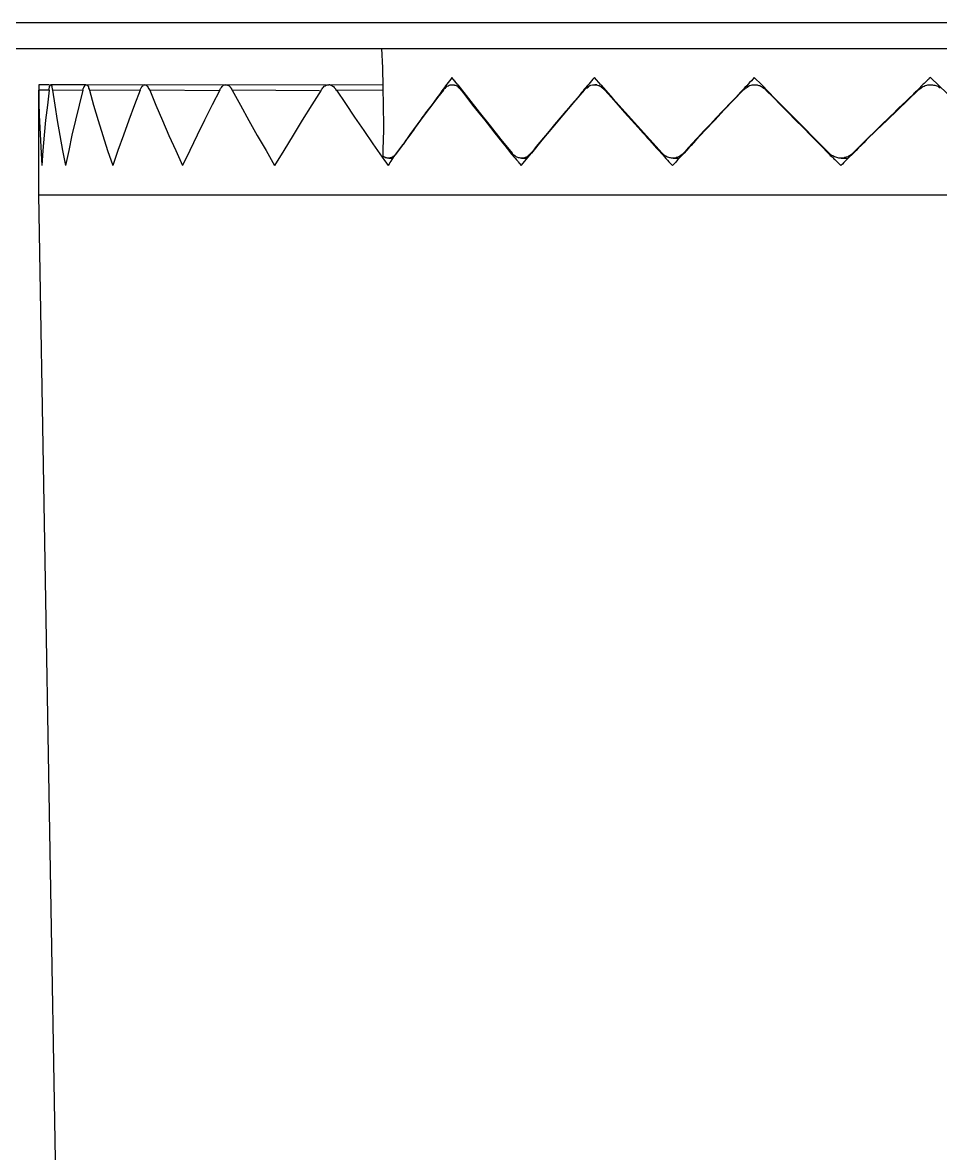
# Model space of a CAD drawing. Header units: millimetres. Extents: x -495897 to 1376592, y -28539 to 470976.
# Drawn here: x 203895 to 204380, y 200559 to 201157 of the extents above; entities that cross this region are included whole.
import ezdxf

# ---------------------------------------------------------------- set-up
doc = ezdxf.new("R2010")
doc.units = ezdxf.units.MM

msp = doc.modelspace()

# ---------------------------------------------------------------- linework, layer by layer
at = {"color": 0}
for p, q in [((203825.068, 201157.115), (205005.598, 201157.115)), ((203886.948, 201143.504), (204871.048, 201143.504)), ((204125.498, 201124.16), (204122.378, 201128.099)), ((204124.198, 201125.59), (204123.808, 201126.305)), ((204201.028, 201124.16), (204197.648, 201128.099)), ((204286.048, 201124.16), (204282.148, 201128.099)), ((204371.978, 201124.875), (204371.458, 201124.511)), ((204372.498, 201125.408), (204371.978, 201124.875)), ((204373.018, 201125.941), (204372.498, 201125.408)), ((204373.408, 201126.305), (204373.018, 201125.941)), ((204373.928, 201126.838), (204373.408, 201126.305)), ((204374.318, 201127.202), (204373.928, 201126.838)), ((204374.578, 201127.566), (204374.318, 201127.202)), ((204375.228, 201128.099), (204374.578, 201127.566)), ((204379.778, 201123.614), (204375.228, 201128.099)), ((203909.438, 201124.16), (203903.978, 201124.16)), ((203903.978, 201124.16), (203903.978, 201121.469)), ((203909.438, 201121.469), (203903.978, 201121.469)), ((203903.978, 201066.115), (203903.978, 201121.469)), ((203909.438, 201121.469), (203909.568, 201121.833)), ((203909.438, 201121.469), (203909.438, 201121.469)), ((203909.568, 201122.548), (203909.698, 201122.899)), ((203909.568, 201122.366), (203909.568, 201122.548)), ((203909.568, 201122.002), (203909.568, 201122.366)), ((203909.568, 201121.833), (203909.568, 201122.002)), ((203909.698, 201123.445), (203909.958, 201123.614)), ((203909.698, 201123.263), (203909.698, 201123.445)), ((203909.698, 201122.899), (203909.698, 201123.263)), ((203909.958, 201123.978), (203910.088, 201124.16)), ((203909.958, 201123.614), (203909.958, 201123.978)), ((203910.088, 201124.16), (203910.348, 201124.16)), ((203928.938, 201124.16), (203910.348, 201124.16)), ((203910.348, 201124.16), (203910.478, 201124.16)), ((203910.478, 201124.16), (203910.608, 201123.978)), ((203910.608, 201123.978), (203910.608, 201123.796)), ((203910.608, 201123.796), (203910.868, 201123.614)), ((203910.868, 201123.614), (203910.868, 201123.445)), ((203910.868, 201123.445), (203910.868, 201123.263)), ((203910.868, 201123.263), (203910.868, 201122.899)), ((203910.868, 201122.899), (203910.998, 201122.548)), ((203910.998, 201122.548), (203910.998, 201122.366)), ((203910.998, 201122.366), (203910.998, 201122.002)), ((203910.998, 201122.002), (203911.258, 201121.833)), ((203911.258, 201121.833), (203911.258, 201121.469)), ((203927.248, 201121.287), (203911.258, 201121.469)), ((203927.248, 201121.287), (203911.258, 201121.469)), ((203927.248, 201121.651), (203927.508, 201122.002)), ((203927.248, 201121.469), (203927.248, 201121.651)), ((203927.508, 201122.366), (203927.638, 201122.548)), ((203927.508, 201122.002), (203927.508, 201122.366)), ((203927.638, 201122.548), (203927.898, 201122.899)), ((203927.898, 201122.899), (203928.028, 201123.263)), ((203928.028, 201123.263), (203928.288, 201123.445)), ((203928.288, 201123.614), (203928.418, 201123.978)), ((203928.288, 201123.445), (203928.288, 201123.614)), ((203928.418, 201123.978), (203928.678, 201124.16)), ((203928.678, 201124.16), (203928.938, 201124.16)), ((203959.878, 201123.978), (203928.938, 201124.16)), ((203928.938, 201124.16), (203929.068, 201124.16)), ((203929.068, 201124.16), (203929.458, 201124.16)), ((203929.458, 201124.16), (203929.458, 201124.16)), ((203929.458, 201124.16), (203929.588, 201123.978)), ((203929.588, 201123.978), (203929.848, 201123.796)), ((203929.848, 201123.796), (203929.848, 201123.614)), ((203929.848, 201123.614), (203929.978, 201123.445)), ((203929.978, 201123.445), (203930.238, 201123.263)), ((203930.238, 201123.263), (203930.238, 201122.899)), ((203930.238, 201122.899), (203930.368, 201122.717)), ((203930.368, 201122.717), (203930.368, 201122.548)), ((203930.368, 201122.548), (203930.368, 201122.366)), ((203930.368, 201122.366), (203930.628, 201122.366)), ((203930.628, 201122.366), (203930.628, 201122.184)), ((203930.628, 201122.184), (203930.628, 201122.002)), ((203930.628, 201122.002), (203930.628, 201122.002)), ((203930.628, 201122.002), (203930.628, 201121.833)), ((203930.628, 201121.833), (203930.628, 201121.833)), ((203930.628, 201121.833), (203930.758, 201121.651)), ((203930.758, 201121.651), (203930.758, 201121.651)), ((203930.758, 201121.651), (203930.758, 201121.469)), ((203957.538, 201121.287), (203930.758, 201121.469)), ((203957.538, 201121.651), (203957.798, 201122.002)), ((203957.538, 201121.469), (203957.538, 201121.651)), ((203957.798, 201122.002), (203957.928, 201122.366)), ((203957.928, 201122.366), (203958.188, 201122.717)), ((203958.188, 201122.717), (203958.318, 201122.899)), ((203958.318, 201122.899), (203958.448, 201123.263)), ((203958.448, 201123.263), (203958.708, 201123.445)), ((203958.708, 201123.445), (203959.098, 201123.796)), ((203959.098, 201123.796), (203959.228, 201123.978)), ((203959.228, 201123.978), (203959.488, 201124.16)), ((203959.488, 201124.16), (203959.878, 201124.16)), ((204001.868, 201123.978), (203959.878, 201124.16)), ((203959.878, 201124.16), (203960.268, 201124.16)), ((203960.268, 201124.16), (203960.528, 201124.16)), ((203960.528, 201124.16), (203960.528, 201124.16)), ((203960.528, 201124.16), (203960.788, 201123.978)), ((203960.788, 201123.978), (203961.048, 201123.796)), ((203961.048, 201123.796), (203961.178, 201123.614)), ((203961.178, 201123.614), (203961.308, 201123.445)), ((203961.308, 201123.445), (203961.568, 201123.263)), ((203961.568, 201123.263), (203961.698, 201123.081)), ((203961.698, 201123.081), (203961.828, 201122.899)), ((203961.828, 201122.899), (203961.828, 201122.548)), ((203961.828, 201122.548), (203962.088, 201122.548)), ((203962.088, 201122.548), (203962.218, 201122.366)), ((203962.218, 201122.366), (203962.218, 201122.184)), ((203962.218, 201122.184), (203962.218, 201122.184)), ((203962.218, 201122.184), (203962.218, 201122.002)), ((203962.218, 201122.002), (203962.218, 201122.002)), ((203962.218, 201122.002), (203962.478, 201121.833)), ((203962.478, 201121.833), (203962.478, 201121.651)), ((203962.478, 201121.651), (203962.478, 201121.651)), ((203962.478, 201121.651), (203962.478, 201121.469)), ((203999.658, 201121.105), (203962.478, 201121.469)), ((203999.658, 201121.105), (203962.478, 201121.469)), ((203999.658, 201121.469), (203999.918, 201122.002)), ((203999.658, 201121.469), (203999.658, 201121.469)), ((203999.918, 201122.002), (204000.048, 201122.366)), ((204000.048, 201122.366), (204000.438, 201122.717)), ((204000.438, 201122.717), (204000.568, 201122.899)), ((204000.568, 201122.899), (204000.958, 201123.263)), ((204000.958, 201123.263), (204001.348, 201123.614)), ((204001.348, 201123.614), (204001.608, 201123.978)), ((204001.608, 201123.978), (204001.998, 201124.16)), ((204001.998, 201124.16), (204002.518, 201124.16)), ((204002.518, 201124.16), (204002.908, 201124.16)), ((204055.818, 201123.978), (204002.908, 201124.16)), ((204002.908, 201124.16), (204003.168, 201124.16)), ((204003.168, 201124.16), (204003.298, 201124.16)), ((204003.298, 201124.16), (204003.688, 201124.16)), ((204003.688, 201124.16), (204003.818, 201123.978)), ((204003.818, 201123.978), (204003.948, 201123.978)), ((204003.948, 201123.978), (204004.208, 201123.796)), ((204004.208, 201123.796), (204004.338, 201123.796)), ((204004.338, 201123.796), (204004.598, 201123.614)), ((204004.598, 201123.614), (204004.728, 201123.445)), ((204004.728, 201123.445), (204004.858, 201123.445)), ((204004.858, 201123.445), (204004.858, 201123.263)), ((204004.858, 201123.263), (204005.118, 201123.263)), ((204005.118, 201123.263), (204005.248, 201123.081)), ((204005.248, 201123.081), (204005.248, 201122.899)), ((204005.248, 201122.899), (204005.378, 201122.717)), ((204005.378, 201122.717), (204005.638, 201122.548)), ((204005.638, 201122.548), (204005.768, 201122.366)), ((204005.768, 201122.366), (204005.768, 201122.002)), ((204005.768, 201122.002), (204005.898, 201121.833)), ((204005.898, 201121.833), (204006.158, 201121.651)), ((204006.158, 201121.651), (204006.158, 201121.469)), ((204052.438, 201121.105), (204006.158, 201121.469)), ((204053.218, 201121.469), (204053.478, 201121.833)), ((204053.478, 201121.833), (204053.738, 201122.184)), ((204053.738, 201122.184), (204054.128, 201122.717)), ((204054.128, 201122.717), (204054.518, 201123.081)), ((204054.128, 201122.717), (204054.128, 201122.717)), ((204054.518, 201123.081), (204054.908, 201123.445)), ((204054.908, 201123.445), (204055.428, 201123.614)), ((204055.428, 201123.614), (204055.818, 201123.978)), ((204055.818, 201123.978), (204056.338, 201124.16)), ((204056.338, 201124.16), (204056.858, 201124.16)), ((204056.858, 201124.16), (204057.248, 201124.16)), ((204085.848, 201123.978), (204057.248, 201124.16)), ((204057.768, 201124.16), (204057.898, 201124.16)), ((204057.898, 201124.16), (204058.288, 201123.978)), ((204058.288, 201123.978), (204058.548, 201123.978)), ((204058.548, 201123.978), (204058.938, 201123.796)), ((204058.938, 201123.796), (204059.328, 201123.445)), ((204059.328, 201123.445), (204059.718, 201123.263)), ((204059.718, 201123.263), (204060.108, 201122.899)), ((204060.108, 201122.899), (204060.498, 201122.548)), ((204060.498, 201122.548), (204060.758, 201122.184)), ((204060.758, 201122.184), (204060.888, 201121.833)), ((204060.888, 201121.833), (204061.278, 201121.469)), ((204085.848, 201121.287), (204061.278, 201121.469)), ((204085.848, 201121.287), (204061.278, 201121.469)), ((204117.828, 201121.469), (204117.958, 201121.833)), ((204117.958, 201121.833), (204118.218, 201122.184)), ((204118.218, 201122.184), (204118.868, 201122.717)), ((204118.868, 201122.717), (204119.258, 201123.081)), ((204118.868, 201122.717), (204118.868, 201122.717)), ((204119.258, 201123.081), (204119.778, 201123.445)), ((204119.778, 201123.445), (204120.298, 201123.614)), ((204120.298, 201123.614), (204120.818, 201123.978)), ((204120.818, 201123.978), (204121.338, 201124.16)), ((204121.338, 201124.16), (204121.858, 201124.16)), ((204121.858, 201124.16), (204122.378, 201124.16)), ((204122.378, 201124.16), (204122.638, 201124.16)), ((204122.638, 201124.16), (204122.898, 201124.16)), ((204122.898, 201124.16), (204123.548, 201124.16)), ((204123.548, 201124.16), (204123.678, 201123.978)), ((204123.678, 201123.978), (204124.068, 201123.978)), ((204124.068, 201123.978), (204124.588, 201123.796)), ((204124.588, 201123.796), (204124.978, 201123.614)), ((204124.978, 201123.614), (204125.238, 201123.445)), ((204125.238, 201123.445), (204125.628, 201123.081)), ((204125.628, 201123.081), (204125.758, 201122.899)), ((204125.758, 201122.899), (204126.148, 201122.548)), ((204126.148, 201122.548), (204126.148, 201122.548)), ((204126.148, 201122.548), (204126.538, 201122.366)), ((204126.538, 201122.366), (204126.538, 201122.184)), ((204126.538, 201122.184), (204126.668, 201122.184)), ((204126.668, 201122.184), (204126.668, 201122.002)), ((204126.668, 201122.002), (204126.668, 201122.002)), ((204126.668, 201122.002), (204126.928, 201121.833)), ((204126.928, 201121.833), (204126.928, 201121.651)), ((204126.928, 201121.651), (204127.058, 201121.651)), ((204127.058, 201121.651), (204127.318, 201121.469)), ((204192.318, 201121.469), (204192.578, 201121.833)), ((204192.578, 201121.833), (204192.968, 201122.184)), ((204192.968, 201122.184), (204193.488, 201122.717)), ((204193.488, 201122.717), (204193.748, 201122.717)), ((204193.748, 201122.717), (204194.268, 201123.081)), ((204194.268, 201123.081), (204194.788, 201123.445)), ((204194.788, 201123.445), (204195.308, 201123.796)), ((204195.308, 201123.796), (204195.828, 201123.978)), ((204195.828, 201123.978), (204196.608, 201124.16)), ((204196.608, 201124.16), (204197.128, 201124.16)), ((204197.128, 201124.16), (204197.908, 201124.16)), ((204198.948, 201124.16), (204197.908, 201124.16)), ((204197.908, 201124.16), (204197.908, 201124.16)), ((204197.908, 201124.16), (204198.298, 201124.16)), ((204198.298, 201124.16), (204198.688, 201124.16)), ((204198.688, 201124.16), (204199.208, 201123.978)), ((204199.208, 201123.978), (204199.858, 201123.796)), ((204199.858, 201123.796), (204200.118, 201123.796)), ((204200.118, 201123.796), (204200.508, 201123.445)), ((204200.508, 201123.445), (204201.028, 201123.263)), ((204201.028, 201123.263), (204201.288, 201123.081)), ((204201.288, 201123.081), (204201.548, 201122.899)), ((204201.548, 201122.899), (204201.938, 201122.548)), ((204201.938, 201122.548), (204202.068, 201122.548)), ((204202.068, 201122.548), (204202.328, 201122.366)), ((204202.328, 201122.366), (204202.328, 201122.184)), ((204202.328, 201122.184), (204202.458, 201122.184)), ((204202.458, 201122.184), (204202.718, 201122.002)), ((204202.718, 201122.002), (204202.718, 201122.002)), ((204202.718, 201122.002), (204202.848, 201121.833)), ((204202.848, 201121.833), (204202.978, 201121.651)), ((204202.978, 201121.651), (204202.978, 201121.651)), ((204202.978, 201121.651), (204203.238, 201121.469)), ((204276.298, 201121.469), (204276.688, 201121.833)), ((204276.688, 201121.833), (204277.208, 201122.184)), ((204277.208, 201122.184), (204277.728, 201122.717)), ((204277.728, 201122.717), (204277.858, 201122.717)), ((204277.858, 201122.717), (204278.378, 201123.081)), ((204278.378, 201123.081), (204279.028, 201123.445)), ((204279.028, 201123.445), (204279.678, 201123.796)), ((204279.678, 201123.796), (204280.458, 201123.978)), ((204280.458, 201123.978), (204280.978, 201124.16)), ((204280.978, 201124.16), (204281.628, 201124.16)), ((204281.628, 201124.16), (204282.408, 201124.16)), ((204282.408, 201124.16), (204282.538, 201124.16)), ((204282.538, 201124.16), (204283.058, 201124.16)), ((204283.058, 201124.16), (204283.708, 201124.16)), ((204283.708, 201124.16), (204283.968, 201123.978)), ((204283.968, 201123.978), (204284.488, 201123.796)), ((204284.488, 201123.796), (204285.138, 201123.796)), ((204285.138, 201123.796), (204285.398, 201123.445)), ((204285.398, 201123.445), (204286.048, 201123.263)), ((204286.048, 201123.263), (204286.178, 201123.081)), ((204286.178, 201123.081), (204286.698, 201122.899)), ((204286.698, 201122.899), (204287.218, 201122.548)), ((204366.388, 201119.675), (204366.128, 201119.142)), ((204366.908, 201120.039), (204366.388, 201119.675)), ((204367.428, 201120.572), (204366.908, 201120.039)), ((204367.818, 201120.936), (204367.428, 201120.572)), ((204368.338, 201121.469), (204367.818, 201120.936)), ((204368.728, 201121.833), (204368.338, 201121.469)), ((204369.248, 201122.366), (204368.728, 201121.833)), ((204368.728, 201121.469), (204369.118, 201121.833)), ((204369.118, 201121.833), (204369.638, 201122.184)), ((204369.638, 201122.717), (204369.248, 201122.366)), ((204370.158, 201123.263), (204369.638, 201122.717)), ((204369.638, 201122.184), (204370.288, 201122.717)), ((204370.548, 201123.614), (204370.158, 201123.263)), ((204370.288, 201122.717), (204370.548, 201122.899)), ((204371.068, 201124.16), (204370.548, 201123.614)), ((204370.548, 201122.899), (204371.198, 201123.263)), ((204371.458, 201124.511), (204371.068, 201124.16)), ((204371.198, 201123.263), (204371.848, 201123.445)), ((204371.848, 201123.445), (204372.498, 201123.796)), ((204372.498, 201123.796), (204373.278, 201123.978)), ((204373.278, 201123.978), (204373.928, 201124.16)), ((204373.928, 201124.16), (204374.578, 201124.16)), ((204374.578, 201124.16), (204375.358, 201124.16)), ((204375.358, 201124.16), (204375.878, 201124.16)), ((204375.878, 201124.16), (204376.398, 201124.16)), ((204376.398, 201124.16), (204376.918, 201123.978)), ((204376.918, 201123.978), (204377.568, 201123.978)), ((204377.568, 201123.978), (204378.088, 201123.796)), ((204378.088, 201123.796), (204378.608, 201123.614)), ((204378.608, 201123.614), (204379.128, 201123.445)), ((204379.128, 201123.445), (204379.648, 201123.081)), ((204379.648, 201123.081), (204380.038, 201122.899)), ((204380.038, 201122.899), (204380.428, 201122.548)), ((204091.178, 201085.459), (204096.508, 201092.635)), ((204085.458, 201085.992), (204088.578, 201081.52)), ((204087.018, 201085.992), (204086.758, 201085.992)), ((204087.018, 201085.823), (204087.018, 201085.992)), ((204087.148, 201085.823), (204087.018, 201085.823)), ((204087.278, 201085.641), (204087.148, 201085.823)), ((204087.148, 201085.823), (204087.148, 201085.823)), ((204087.408, 201085.641), (204087.278, 201085.641)), ((204087.668, 201085.641), (204087.408, 201085.641)), ((204087.798, 201085.641), (204087.668, 201085.641)), ((204087.668, 201085.641), (204087.668, 201085.641)), ((204088.058, 201085.459), (204087.798, 201085.641)), ((204088.318, 201085.459), (204088.058, 201085.459)), ((204088.058, 201085.459), (204088.058, 201085.459)), ((204088.058, 201085.459), (204088.058, 201085.459)), ((204088.968, 201085.459), (204088.318, 201085.459)), ((204088.318, 201085.459), (204088.318, 201085.459)), ((204088.968, 201085.459), (204091.048, 201085.459)), ((204089.228, 201085.459), (204088.968, 201085.459)), ((204089.748, 201085.641), (204089.228, 201085.459)), ((204090.398, 201085.823), (204089.748, 201085.641)), ((204090.918, 201085.992), (204090.398, 201085.823)), ((204091.178, 201086.356), (204090.918, 201085.992)), ((204091.828, 201086.538), (204091.178, 201086.356)), ((204092.088, 201086.902), (204091.828, 201086.538)), ((204092.348, 201087.071), (204092.088, 201086.902)), ((204092.738, 201087.435), (204092.348, 201087.071)), ((204092.868, 201087.786), (204092.738, 201087.435)), ((204093.128, 201088.15), (204092.868, 201087.786)), ((204154.098, 201087.968), (204154.098, 201088.15)), ((204154.228, 201087.786), (204154.098, 201087.968)), ((204154.098, 201087.968), (204154.098, 201087.968)), ((204154.488, 201087.786), (204154.228, 201087.786)), ((204154.228, 201087.786), (204154.228, 201087.786)), ((204154.488, 201087.617), (204154.488, 201087.786)), ((204154.618, 201087.617), (204154.488, 201087.617)), ((204154.618, 201087.435), (204154.618, 201087.617)), ((204154.878, 201087.253), (204154.618, 201087.435)), ((204154.618, 201087.435), (204154.618, 201087.435)), ((204155.138, 201087.071), (204154.878, 201087.253)), ((204155.528, 201086.707), (204155.138, 201087.071)), ((204155.918, 201086.538), (204155.528, 201086.707)), ((204156.308, 201086.174), (204155.918, 201086.538)), ((204156.568, 201085.992), (204156.308, 201086.174)), ((204157.218, 201085.823), (204156.568, 201085.992)), ((204157.478, 201085.641), (204157.218, 201085.823)), ((204157.218, 201083.665), (204158.908, 201081.52)), ((204157.998, 201085.641), (204157.478, 201085.641)), ((204158.648, 201085.459), (204157.998, 201085.641)), ((204158.908, 201085.459), (204158.648, 201085.459)), ((204158.908, 201081.52), (204164.368, 201088.15)), ((204159.168, 201085.459), (204158.908, 201085.459)), ((204159.168, 201085.459), (204162.028, 201085.459)), ((204159.688, 201085.459), (204159.168, 201085.459)), ((204160.338, 201085.459), (204159.688, 201085.459)), ((204160.988, 201085.823), (204160.338, 201085.459)), ((204161.508, 201085.992), (204160.988, 201085.823)), ((204162.028, 201086.174), (204161.508, 201085.992)), ((204162.548, 201086.538), (204162.028, 201086.174)), ((204162.938, 201086.902), (204162.548, 201086.538)), ((204163.068, 201087.071), (204162.938, 201086.902)), ((204163.458, 201087.435), (204163.068, 201087.071)), ((204163.718, 201087.786), (204163.458, 201087.435)), ((204164.108, 201088.15), (204163.718, 201087.786)), ((204234.698, 201086.902), (204234.438, 201087.253)), ((204235.088, 201086.707), (204234.698, 201086.902)), ((204235.478, 201086.538), (204235.088, 201086.707)), ((204235.998, 201086.174), (204235.478, 201086.538)), ((204236.258, 201085.992), (204235.998, 201086.174)), ((204236.908, 201085.823), (204236.258, 201085.992)), ((204237.428, 201085.641), (204236.908, 201085.823)), ((204237.038, 201083.483), (204238.858, 201081.52)), ((204237.948, 201085.641), (204237.428, 201085.641)), ((204238.468, 201085.459), (204237.948, 201085.641)), ((204238.988, 201085.459), (204238.468, 201085.459)), ((204239.248, 201085.459), (204238.988, 201085.459)), ((204239.248, 201085.459), (204242.368, 201085.459)), ((204239.768, 201085.459), (204239.248, 201085.459)), ((204240.418, 201085.459), (204239.768, 201085.459)), ((204240.938, 201085.823), (204240.418, 201085.459)), ((204241.718, 201085.992), (204240.938, 201085.823)), ((204242.238, 201086.174), (204241.718, 201085.992)), ((204242.758, 201086.538), (204242.238, 201086.174)), ((204242.368, 201085.459), (204245.098, 201088.15)), ((204243.278, 201086.902), (204242.758, 201086.538)), ((204243.538, 201087.071), (204243.278, 201086.902)), ((204244.058, 201087.435), (204243.538, 201087.071)), ((204244.448, 201087.786), (204244.058, 201087.435)), ((204244.708, 201088.15), (204244.448, 201087.786)), ((204321.408, 201087.968), (204321.928, 201087.435)), ((204321.928, 201087.435), (204322.318, 201086.902)), ((204322.318, 201086.902), (204322.838, 201086.538)), ((204323.098, 201086.902), (204322.708, 201087.253)), ((204322.838, 201086.538), (204323.358, 201086.174)), ((204323.618, 201086.707), (204323.098, 201086.902)), ((204323.358, 201086.174), (204323.748, 201085.641)), ((204324.138, 201086.356), (204323.618, 201086.707)), ((204323.748, 201085.641), (204324.138, 201085.108)), ((204324.658, 201086.174), (204324.138, 201086.356)), ((204324.138, 201085.108), (204324.658, 201084.744)), ((204325.178, 201085.992), (204324.658, 201086.174)), ((204324.658, 201084.744), (204325.178, 201084.211)), ((204325.698, 201085.823), (204325.178, 201085.992)), ((204325.178, 201084.211), (204325.568, 201083.847)), ((204325.568, 201083.847), (204326.088, 201083.314)), ((204326.218, 201085.641), (204325.698, 201085.823)), ((204326.088, 201083.314), (204327.908, 201081.52)), ((204326.868, 201085.459), (204326.218, 201085.641)), ((204327.518, 201085.459), (204326.868, 201085.459)), ((204328.038, 201085.459), (204327.518, 201085.459)), ((204328.038, 201085.459), (204331.808, 201085.459)), ((204328.818, 201085.459), (204328.038, 201085.459)), ((204329.468, 201085.459), (204328.818, 201085.459)), ((204329.988, 201085.823), (204329.468, 201085.459)), ((204330.768, 201085.992), (204329.988, 201085.823)), ((204331.548, 201086.174), (204330.768, 201085.992)), ((204331.938, 201086.538), (204331.548, 201086.174)), ((204331.808, 201085.459), (204334.538, 201088.15)), ((204332.588, 201086.902), (204331.938, 201086.538)), ((204332.848, 201087.071), (204332.588, 201086.902)), ((204333.498, 201087.435), (204332.848, 201087.071)), ((204334.018, 201087.786), (204333.498, 201087.435)), ((204334.148, 201088.15), (204334.018, 201087.786)), ((203903.978, 201066.115), (205009.368, 201066.115)), ((203921.008, 200086.188), (203903.978, 201066.115))]:
    msp.add_line(p, q, dxfattribs=at)
for points in [[(204085.198, 201143.504), (204085.588, 201133.299), (204085.848, 201123.094), (204085.978, 201112.902), (204086.108, 201102.749), (204085.978, 201092.635)], [(204122.378, 201128.099), (204121.728, 201127.215), (204121.078, 201126.318), (204120.298, 201125.395), (204119.648, 201124.498), (204118.998, 201123.614)], [(204197.648, 201128.099), (204196.868, 201127.215), (204196.088, 201126.318), (204195.438, 201125.395), (204194.658, 201124.498), (204193.878, 201123.614)], [(204282.148, 201128.099), (204281.368, 201127.215), (204280.588, 201126.318), (204279.678, 201125.395), (204278.898, 201124.498), (204278.118, 201123.614)], [(203903.978, 201121.469), (203903.978, 201120.156), (203903.978, 201118.83), (203903.978, 201117.478), (203903.978, 201116.152), (203903.978, 201114.839)], [(203909.438, 201121.469), (203908.528, 201113.513), (203907.618, 201105.544), (203906.838, 201097.562), (203906.188, 201089.567), (203905.668, 201081.52)], [(203911.258, 201121.469), (203912.428, 201113.435), (203913.728, 201105.427), (203915.158, 201097.445), (203916.588, 201089.476), (203918.148, 201081.52)], [(203927.248, 201121.469), (203925.298, 201113.513), (203923.478, 201105.544), (203921.528, 201097.562), (203919.838, 201089.567), (203918.148, 201081.52)], [(203930.758, 201121.469), (203932.968, 201113.435), (203935.438, 201105.427), (203937.908, 201097.445), (203940.378, 201089.476), (203943.108, 201081.52)], [(203957.538, 201121.469), (203954.548, 201113.578), (203951.558, 201105.622), (203948.698, 201097.614), (203945.838, 201089.58), (203943.108, 201081.52)], [(203962.608, 201121.469), (203965.858, 201113.435), (203969.368, 201105.427), (203972.748, 201097.445), (203976.388, 201089.476), (203980.028, 201081.52)], [(203999.658, 201121.469), (203995.628, 201113.578), (203991.598, 201105.622), (203987.698, 201097.614), (203983.798, 201089.58), (203980.028, 201081.52)], [(204006.158, 201121.469), (204010.578, 201113.435), (204014.998, 201105.427), (204019.418, 201097.445), (204024.098, 201089.476), (204028.648, 201081.52)], [(204053.218, 201121.469), (204048.278, 201113.578), (204043.208, 201105.622), (204038.398, 201097.614), (204033.458, 201089.58), (204028.648, 201081.52)], [(204057.768, 201124.16), (204057.638, 201124.16), (204057.508, 201124.16), (204057.378, 201124.16), (204057.248, 201124.16), (204057.248, 201124.16)], [(204061.278, 201121.469), (204066.088, 201114.293), (204070.898, 201107.156), (204075.708, 201100.058), (204080.518, 201093.012), (204085.458, 201085.992)], [(204117.828, 201121.469), (204114.708, 201117.491), (204111.718, 201113.513), (204108.728, 201109.535), (204105.738, 201105.557), (204102.878, 201101.592)], [(204115.748, 201119.142), (204114.448, 201117.4), (204113.148, 201115.645), (204111.848, 201113.864), (204110.418, 201112.096), (204109.118, 201110.367)], [(204118.998, 201123.614), (204118.348, 201122.756), (204117.698, 201121.885), (204117.048, 201121.001), (204116.398, 201120.091), (204115.748, 201119.142)], [(204125.498, 201124.16), (204131.088, 201116.932), (204136.808, 201109.704), (204142.528, 201102.476), (204148.248, 201095.287), (204154.098, 201088.15)], [(204127.318, 201121.469), (204130.308, 201117.491), (204133.298, 201113.513), (204136.418, 201109.535), (204139.668, 201105.557), (204142.788, 201101.592)], [(204192.318, 201121.469), (204186.598, 201114.891), (204181.008, 201108.274), (204175.418, 201101.605), (204169.828, 201094.897), (204164.368, 201088.15)], [(204190.108, 201119.142), (204188.678, 201117.4), (204187.118, 201115.645), (204185.558, 201113.864), (204184.128, 201112.096), (204182.568, 201110.367)], [(204193.878, 201123.614), (204193.098, 201122.756), (204192.318, 201121.885), (204191.668, 201121.001), (204190.888, 201120.091), (204190.108, 201119.142)], [(204201.028, 201124.16), (204207.398, 201116.932), (204213.898, 201109.704), (204220.398, 201102.476), (204226.898, 201095.287), (204233.528, 201088.15)], [(204203.238, 201121.469), (204206.618, 201117.491), (204210.128, 201113.513), (204213.638, 201109.535), (204217.278, 201105.557), (204220.788, 201101.592)], [(204276.298, 201121.469), (204271.228, 201116.204), (204266.158, 201110.926), (204261.218, 201105.635), (204256.148, 201100.305), (204251.208, 201094.949)], [(204273.828, 201119.142), (204272.138, 201117.4), (204270.448, 201115.645), (204268.758, 201113.864), (204267.068, 201112.096), (204265.378, 201110.367)], [(204278.118, 201123.614), (204277.208, 201122.756), (204276.428, 201121.885), (204275.518, 201121.001), (204274.608, 201120.091), (204273.828, 201119.142)], [(204286.048, 201124.16), (204293.068, 201116.958), (204300.218, 201109.756), (204307.368, 201102.554), (204314.518, 201095.352), (204321.798, 201088.15)], [(204288.258, 201121.469), (204288.128, 201121.69), (204287.868, 201121.898), (204287.608, 201122.119), (204287.348, 201122.327), (204287.088, 201122.548)], [(204288.258, 201121.469), (204292.288, 201117.491), (204296.188, 201113.513), (204300.088, 201109.535), (204303.988, 201105.557), (204308.018, 201101.592)], [(204368.728, 201121.469), (204363.268, 201116.191), (204357.808, 201110.874), (204352.348, 201105.557), (204346.758, 201100.24), (204341.298, 201094.949)], [(204366.128, 201119.142), (204364.178, 201117.4), (204362.358, 201115.645), (204360.408, 201113.864), (204358.588, 201112.096), (204356.768, 201110.367)], [(204379.778, 201123.614), (204387.448, 201116.529), (204395.118, 201109.431), (204402.788, 201102.333), (204410.328, 201095.248), (204417.998, 201088.15)], [(203903.978, 201114.839), (203904.238, 201108.17), (203904.498, 201101.514), (203904.888, 201094.845), (203905.278, 201088.189), (203905.668, 201081.52)], [(204109.118, 201110.367), (204108.468, 201109.483), (204107.818, 201108.586), (204107.168, 201107.663), (204106.518, 201106.766), (204105.998, 201105.882)], [(204182.568, 201110.367), (204179.578, 201106.818), (204176.588, 201103.269), (204173.728, 201099.72), (204170.738, 201096.171), (204167.748, 201092.635)], [(204265.378, 201110.367), (204261.998, 201106.818), (204258.748, 201103.269), (204255.368, 201099.72), (204252.118, 201096.171), (204248.868, 201092.635)], [(204356.898, 201110.367), (204353.258, 201106.818), (204349.618, 201103.269), (204345.978, 201099.72), (204342.338, 201096.171), (204338.828, 201092.635)], [(204105.998, 201105.882), (204104.048, 201103.217), (204102.098, 201100.578), (204100.148, 201097.939), (204098.328, 201095.3), (204096.508, 201092.635)], [(204102.878, 201101.592), (204101.968, 201100.214), (204100.928, 201098.862), (204100.018, 201097.549), (204098.978, 201096.249), (204098.068, 201094.949)], [(204142.788, 201101.592), (204143.828, 201100.214), (204144.868, 201098.862), (204145.908, 201097.549), (204146.948, 201096.249), (204147.988, 201094.949)], [(204220.788, 201101.592), (204221.958, 201100.214), (204223.258, 201098.862), (204224.428, 201097.549), (204225.598, 201096.249), (204226.768, 201094.949)], [(204308.018, 201101.592), (204309.318, 201100.214), (204310.618, 201098.862), (204311.918, 201097.549), (204313.218, 201096.249), (204314.518, 201094.949)], [(204098.068, 201094.949), (204097.028, 201093.571), (204096.118, 201092.219), (204095.208, 201090.88), (204094.168, 201089.528), (204093.128, 201088.15)], [(204147.988, 201094.949), (204149.158, 201093.545), (204150.328, 201092.102), (204151.498, 201090.646), (204152.668, 201089.203), (204153.708, 201087.786)], [(204226.768, 201094.949), (204228.068, 201093.545), (204229.238, 201092.115), (204230.538, 201090.685), (204231.838, 201089.294), (204233.138, 201087.968)], [(204251.208, 201094.949), (204250.038, 201093.571), (204248.738, 201092.219), (204247.568, 201090.88), (204246.268, 201089.528), (204245.098, 201088.15)], [(204314.518, 201094.949), (204315.818, 201093.545), (204317.248, 201092.115), (204318.678, 201090.685), (204319.978, 201089.294), (204321.408, 201087.968)], [(204341.298, 201094.949), (204339.998, 201093.571), (204338.698, 201092.219), (204337.268, 201090.88), (204335.968, 201089.528), (204334.538, 201088.15)], [(204085.978, 201086.356), (204085.978, 201087.63), (204085.978, 201088.865), (204085.978, 201090.074), (204085.978, 201091.257), (204085.978, 201092.44)], [(204167.748, 201092.635), (204167.098, 201091.751), (204166.318, 201090.841), (204165.668, 201089.931), (204164.888, 201089.021), (204164.108, 201088.15)], [(204248.868, 201092.635), (204248.088, 201091.751), (204247.178, 201090.841), (204246.398, 201089.931), (204245.618, 201089.021), (204244.708, 201088.15)], [(204338.828, 201092.635), (204337.918, 201091.751), (204337.008, 201090.841), (204335.968, 201089.931), (204335.058, 201089.021), (204334.148, 201088.15)], [(204085.978, 201086.356), (204086.108, 201086.265), (204086.368, 201086.2), (204086.498, 201086.148), (204086.628, 201086.083), (204086.758, 201085.992)], [(204091.178, 201085.459), (204090.658, 201084.705), (204090.138, 201083.951), (204089.618, 201083.171), (204089.098, 201082.365), (204088.578, 201081.52)], [(204153.708, 201087.786), (204154.358, 201087.019), (204155.008, 201086.226), (204155.788, 201085.42), (204156.438, 201084.614), (204157.218, 201083.847)], [(204233.138, 201087.968), (204233.918, 201087.019), (204234.698, 201086.109), (204235.478, 201085.225), (204236.258, 201084.354), (204237.038, 201083.483)], [(204233.528, 201088.15), (204233.658, 201087.955), (204233.788, 201087.786), (204233.918, 201087.617), (204234.178, 201087.448), (204234.438, 201087.253)], [(204242.368, 201085.459), (204241.718, 201084.705), (204241.068, 201083.951), (204240.418, 201083.171), (204239.638, 201082.365), (204238.858, 201081.52)], [(204321.798, 201088.15), (204321.928, 201087.955), (204322.058, 201087.786), (204322.318, 201087.617), (204322.448, 201087.448), (204322.708, 201087.253)], [(204331.808, 201085.459), (204331.028, 201084.705), (204330.248, 201083.951), (204329.468, 201083.171), (204328.688, 201082.365), (204327.908, 201081.52)]]:
    msp.add_lwpolyline(points, dxfattribs=at)

doc.saveas('drawing.dxf')
